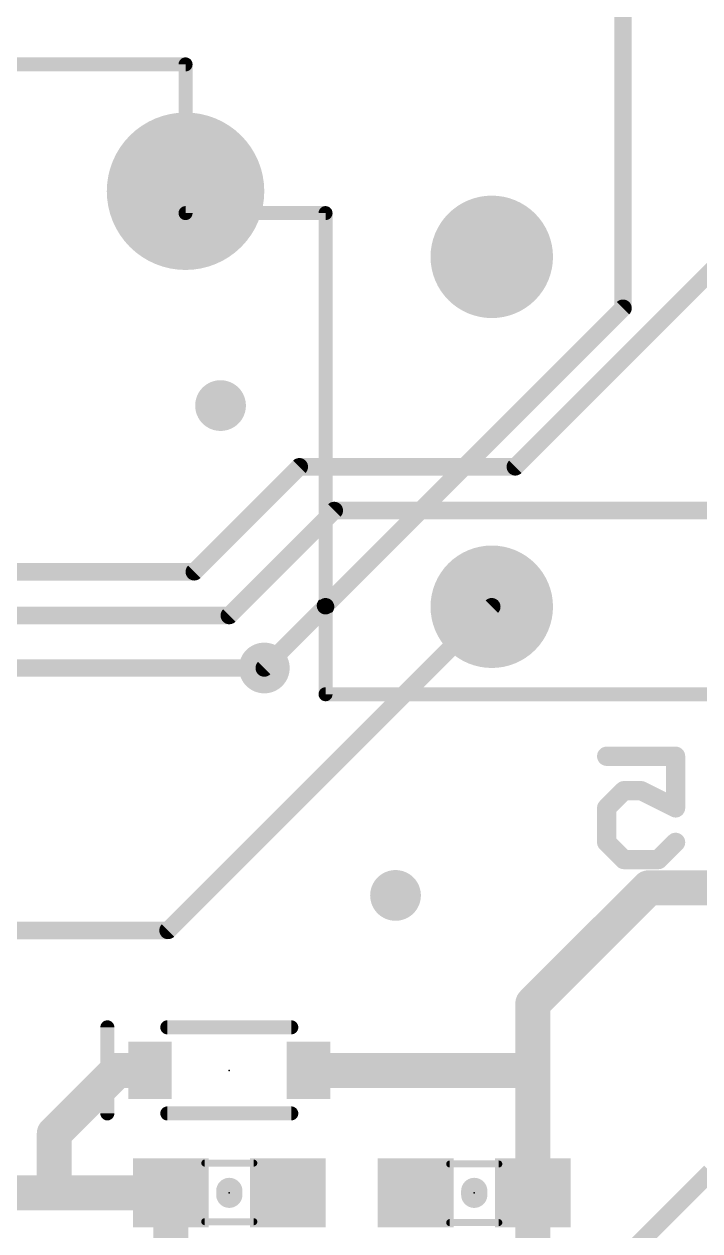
# Model space of a CAD drawing. Extents: x -12 to 110, y -16 to 66.
# Drawn here: x 71.95 to 81.76, y 9.48 to 27 of the extents above; entities that cross this region are included whole.
import ezdxf

# ---------------------------------------------------------------- set-up
doc = ezdxf.new("R2010")
doc.units = 0
for name, color, linetype in [('1', 12, 'CONTINUOUS'), ('16', 132, 'CONTINUOUS'), ('17', 110, 'CONTINUOUS'), ('18', 110, 'CONTINUOUS'), ('21', 41, 'CONTINUOUS'), ('22', 40, 'CONTINUOUS'), ('23', 53, 'CONTINUOUS'), ('51', 53, 'CONTINUOUS')]:
    doc.layers.add(name, color=color, linetype=linetype)

# ---------------------------------------------------------------- blocks, each defined once
blk = doc.blocks.new('RECT')
blk.add_solid([(-0.5, -0.5), (0.5, -0.5), (-0.5, 0.5), (0.5, 0.5)])
blk = doc.blocks.new('ROUNDP')
at = {"const_width": 0.5}
blk.add_lwpolyline([(0, -0.25, 1), (0, 0.25, 1), (0, -0.25)], format="xyb", dxfattribs=at)
blk = doc.blocks.new('ROUNDV')
at = {"const_width": 0.5}
blk.add_lwpolyline([(0, -0.25, 1), (0, 0.25, 1), (0, -0.25)], format="xyb", dxfattribs=at)

msp = doc.modelspace()

# ---------------------------------------------------------------- linework, layer by layer
at = {"layer": '1'}
for points, const_width in [([(83.058, 24.5497), (79.0823, 20.574)], 0.254), ([(74.422, 19.05), (75.946, 20.574)], 0.254), ([(79.0823, 20.574), (75.946, 20.574)], 0.254), ([(74.93, 18.415), (76.454, 19.939)], 0.254), ([(76.454, 19.939), (83.693, 19.939)], 0.254), ([(74.422, 19.05), (61.2067, 19.05)], 0.254), ([(78.74, 18.542), (74.041, 13.843)], 0.254), ([(61.4307, 18.415), (74.93, 18.415)], 0.254), ([(75.438, 17.653), (61.6249, 17.653)], 0.254), ([(81.0171, 14.462), (79.336, 12.7809)], 0.508), ([(92.854, 14.462), (81.0171, 14.462)], 0.508), ([(74.041, 13.843), (65.786, 13.843)], 0.254), ([(79.336, 11.811), (79.336, 12.7809)], 0.508), ([(73.3058, 11.811), (72.39, 10.8952)], 0.508), ([(73.78, 11.811), (73.3058, 11.811)], 0.508), ([(76.08, 11.811), (79.336, 11.811)], 0.508), ([(79.336, 11.811), (79.336, 11.43)], 0.508), ([(79.336, 10.033), (79.336, 11.43)], 0.508), ([(72.39, 10.8952), (72.39, 10.033)], 0.508), ([(72.39, 10.033), (70.231, 10.033)], 0.508), ([(74.08, 10.033), (72.39, 10.033)], 0.508), ([(74.08, 7.808), (74.08, 10.033)], 0.508), ([(79.336, 10.033), (79.336, 7.808)], 0.508)]:
    msp.add_lwpolyline(points, dxfattribs=dict(at, const_width=const_width))
for points, const_width in [([(75.946, 20.6375, 1), (75.946, 20.5105)], 0.127), ([(75.9909, 20.5291, 1), (75.9011, 20.6189)], 0.127), ([(79.0374, 20.6189, 1), (79.1272, 20.5291)], 0.127), ([(79.0823, 20.5105, 1), (79.0823, 20.6375)], 0.127), ([(76.454, 20.0025, 1), (76.454, 19.8755)], 0.127), ([(76.4989, 19.8941, 1), (76.4091, 19.9839)], 0.127), ([(74.3771, 19.0949, 1), (74.4669, 19.0051)], 0.127), ([(74.422, 18.9865, 1), (74.422, 19.1135)], 0.127), ([(78.7849, 18.4971, 1), (78.6951, 18.5869)], 0.127), ([(74.8851, 18.4599, 1), (74.9749, 18.3701)], 0.127), ([(74.93, 18.3515, 1), (74.93, 18.4785)], 0.127), ([(75.438, 17.5895, 1), (75.438, 17.7165)], 0.127), ([(81.0171, 14.589, 1), (81.0171, 14.335)], 0.254), ([(81.1069, 14.3722, 1), (80.9273, 14.5518)], 0.254), ([(73.9961, 13.8879, 1), (74.0859, 13.7981)], 0.127), ([(74.041, 13.7795, 1), (74.041, 13.9065)], 0.127), ([(79.463, 12.7809, 1), (79.209, 12.7809)], 0.254), ([(79.2462, 12.8707, 1), (79.4258, 12.6911)], 0.254), ([(73.3058, 11.938, 1), (73.3058, 11.684)], 0.254), ([(73.3956, 11.7212, 1), (73.216, 11.9008)], 0.254), ([(73.78, 11.684, 1), (73.78, 11.938)], 0.254), ([(76.08, 11.938, 1), (76.08, 11.684)], 0.254), ([(79.463, 11.811, 1), (79.209, 11.811)], 0.254), ([(79.209, 11.811, 1), (79.463, 11.811)], 0.254), ([(79.336, 11.684, 1), (79.336, 11.938)], 0.254), ([(79.463, 11.43, 1), (79.209, 11.43)], 0.254), ([(79.209, 11.43, 1), (79.463, 11.43)], 0.254), ([(72.517, 10.8952, 1), (72.263, 10.8952)], 0.254), ([(72.3002, 10.985, 1), (72.4798, 10.8054)], 0.254), ([(72.39, 10.16, 1), (72.39, 9.906)], 0.254), ([(72.39, 9.906, 1), (72.39, 10.16)], 0.254), ([(74.207, 10.033, 1), (73.953, 10.033)], 0.254), ([(74.08, 9.906, 1), (74.08, 10.16)], 0.254), ([(79.463, 10.033, 1), (79.209, 10.033)], 0.254), ([(72.263, 10.033, 1), (72.517, 10.033)], 0.254), ([(79.209, 10.033, 1), (79.463, 10.033)], 0.254)]:
    msp.add_lwpolyline(points, format="xyb", dxfattribs=dict(at, const_width=const_width))
at = {"layer": '16', "const_width": 0.254}
for points in [[(80.645, 34.29), (80.645, 22.8758)], [(80.645, 22.8758), (76.327, 18.5578)], [(76.327, 18.542), (75.438, 17.653)], [(76.327, 18.5578), (76.327, 18.542)], [(81.915, 10.3378), (74.7522, 3.175)]]:
    msp.add_lwpolyline(points, dxfattribs=at)
at = {"layer": '16', "const_width": 0.127}
for points in [[(80.6899, 22.8309, 1), (80.6001, 22.9207)], [(80.5815, 22.8758, 1), (80.7085, 22.8758)], [(76.3905, 18.5578, 1), (76.2635, 18.5578)], [(76.2821, 18.6027, 1), (76.3719, 18.5129)], [(76.2635, 18.542, 1), (76.3905, 18.542)], [(76.3719, 18.4971, 1), (76.2821, 18.5869)], [(75.3931, 17.6979, 1), (75.4829, 17.6081)]]:
    msp.add_lwpolyline(points, format="xyb", dxfattribs=at)
at = {"layer": '21'}
for points, const_width in [([(73.16, 12.436), (73.16, 11.186)], 0.2032), ([(74.03, 12.436), (75.83, 12.436)], 0.2032), ([(74.03, 11.186), (75.83, 11.186)], 0.2032), ([(74.93, 10.0609), (74.93, 10.0051)], 0.381), ([(78.486, 10.0051), (78.486, 10.0609)], 0.381)]:
    msp.add_lwpolyline(points, dxfattribs=dict(at, const_width=const_width))
for points, const_width in [([(73.2108, 12.436, 1), (73.1092, 12.436)], 0.1016), ([(74.03, 12.4868, 1), (74.03, 12.3852)], 0.1016), ([(75.83, 12.3852, 1), (75.83, 12.4868)], 0.1016), ([(73.1092, 11.186, 1), (73.2108, 11.186)], 0.1016), ([(74.03, 11.2368, 1), (74.03, 11.1352)], 0.1016), ([(75.83, 11.1352, 1), (75.83, 11.2368)], 0.1016), ([(75.0252, 10.0609, 1), (74.8348, 10.0609)], 0.1905), ([(78.5812, 10.0609, 1), (78.3908, 10.0609)], 0.1905), ([(74.8348, 10.0051, 1), (75.0252, 10.0051)], 0.1905), ([(78.3908, 10.0051, 1), (78.5812, 10.0051)], 0.1905)]:
    msp.add_lwpolyline(points, format="xyb", dxfattribs=dict(at, const_width=const_width))
at = {"layer": '22'}
for points, const_width in [([(74.295, 26.416), (70.739, 26.416)], 0.2032), ([(74.295, 26.416), (74.295, 24.257)], 0.2032), ([(76.327, 24.257), (74.295, 24.257)], 0.2032), ([(76.327, 17.272), (76.327, 24.257)], 0.2032), ([(87.503, 17.272), (76.327, 17.272)], 0.2032), ([(80.4082, 16.3716), (81.4081, 16.3716)], 0.2794), ([(81.4081, 16.3716), (81.4081, 15.6216)], 0.2794), ([(80.6582, 15.8716), (80.4082, 15.6216)], 0.2794), ([(80.9082, 15.8716), (80.6582, 15.8716)], 0.2794), ([(81.4081, 15.6216), (80.9082, 15.8716)], 0.2794), ([(80.4082, 15.6216), (80.4082, 15.1217)], 0.2794), ([(80.4082, 15.1217), (80.6582, 14.8717)], 0.2794), ([(81.1582, 14.8717), (81.4081, 15.1217)], 0.2794), ([(80.6582, 14.8717), (81.1582, 14.8717)], 0.2794)]:
    msp.add_lwpolyline(points, dxfattribs=dict(at, const_width=const_width))
for points, const_width in [([(74.3458, 26.416, 1), (74.2442, 26.416)], 0.1016), ([(74.295, 26.3652, 1), (74.295, 26.4668)], 0.1016), ([(74.295, 24.3078, 1), (74.295, 24.2062)], 0.1016), ([(76.3778, 24.257, 1), (76.2762, 24.257)], 0.1016), ([(76.327, 24.2062, 1), (76.327, 24.3078)], 0.1016), ([(74.2442, 24.257, 1), (74.3458, 24.257)], 0.1016), ([(76.327, 17.3228, 1), (76.327, 17.2212)], 0.1016), ([(76.2762, 17.272, 1), (76.3778, 17.272)], 0.1016), ([(80.4082, 16.4414, 1), (80.4082, 16.3017)], 0.1397), ([(81.478, 16.3716, 1), (81.3383, 16.3716)], 0.1397), ([(81.4081, 16.3017, 1), (81.4081, 16.4414)], 0.1397), ([(80.6582, 15.9415, 1), (80.6582, 15.8018)], 0.1397), ([(80.7076, 15.8222, 1), (80.6088, 15.921)], 0.1397), ([(80.9394, 15.9341, 1), (80.8769, 15.8091)], 0.1397), ([(80.9082, 15.8018, 1), (80.9082, 15.9415)], 0.1397), ([(80.4781, 15.6216, 1), (80.3384, 15.6216)], 0.1397), ([(80.3588, 15.671, 1), (80.4576, 15.5722)], 0.1397), ([(81.3383, 15.6216, 1), (81.478, 15.6216)], 0.1397), ([(81.3769, 15.5592, 1), (81.4394, 15.6841)], 0.1397), ([(80.4576, 15.1711, 1), (80.3588, 15.0723)], 0.1397), ([(81.4575, 15.0723, 1), (81.3588, 15.1711)], 0.1397), ([(80.3384, 15.1217, 1), (80.4781, 15.1217)], 0.1397), ([(80.6582, 14.9416, 1), (80.6582, 14.8018)], 0.1397), ([(80.6088, 14.8223, 1), (80.7076, 14.9211)], 0.1397), ([(81.1088, 14.9211, 1), (81.2076, 14.8223)], 0.1397), ([(81.1582, 14.8018, 1), (81.1582, 14.9416)], 0.1397)]:
    msp.add_lwpolyline(points, format="xyb", dxfattribs=dict(at, const_width=const_width))
at = {"layer": '23'}
for p in [(74.93, 11.811), (74.93, 10.033), (78.486, 10.033)]:
    msp.add_point(p, dxfattribs=at)
at = {"layer": '51', "const_width": 0.1016}
for points in [[(74.574, 10.465), (75.286, 10.465)], [(78.842, 10.452), (78.13, 10.452)], [(74.574, 9.614), (75.286, 9.614)], [(78.842, 9.601), (78.13, 9.601)]]:
    msp.add_lwpolyline(points, dxfattribs=at)
at = {"layer": '51', "const_width": 0.0508}
for points in [[(74.574, 10.4904, 1), (74.574, 10.4396)], [(75.286, 10.4396, 1), (75.286, 10.4904)], [(78.13, 10.4774, 1), (78.13, 10.4266)], [(78.842, 10.4266, 1), (78.842, 10.4774)], [(74.574, 9.6394, 1), (74.574, 9.5886)], [(75.286, 9.5886, 1), (75.286, 9.6394)], [(78.13, 9.6264, 1), (78.13, 9.5756)], [(78.842, 9.5756, 1), (78.842, 9.6264)]]:
    msp.add_lwpolyline(points, format="xyb", dxfattribs=at)

# ---------------------------------------------------------------- block references
at = {"layer": '1', "xscale": 0.63, "yscale": 0.83}
for p in [(73.78, 11.811), (76.08, 11.811)]:
    msp.add_blockref('RECT', p, dxfattribs=at)
at = {"layer": '1', "xscale": 1.1}
for p in [(74.08, 10.033), (75.78, 10.033)]:
    msp.add_blockref('RECT', p, dxfattribs=at)
at = {"layer": '1', "xscale": 1.1, "rotation": 180}
for p in [(77.636, 10.033), (79.336, 10.033)]:
    msp.add_blockref('RECT', p, dxfattribs=at)
at = {"layer": '17'}
for p, xscale, yscale in [((74.295, 24.5745), 2.286, 2.286), ((74.295, 24.5745), 2.286, 2.286), ((78.74, 23.622), 1.778, 1.778), ((78.74, 23.622), 1.778, 1.778), ((78.74, 18.542), 1.778, 1.778), ((78.74, 18.542), 1.778, 1.778)]:
    msp.add_blockref('ROUNDP', p, dxfattribs=dict(at, xscale=xscale, yscale=yscale))
at = {"layer": '18', "xscale": 0.7366, "yscale": 0.7366}
for p in [(74.803, 21.463), (74.803, 21.463), (75.438, 17.653), (75.438, 17.653), (77.343, 14.351), (77.343, 14.351)]:
    msp.add_blockref('ROUNDV', p, dxfattribs=at)
at = {"layer": '51', "xscale": 0.5001, "yscale": 0.95}
for p in [(74.3419, 10.0381), (75.5102, 10.0381)]:
    msp.add_blockref('RECT', p, dxfattribs=at)
at = {"layer": '51', "xscale": 0.5001, "yscale": 0.95, "rotation": 180}
for p in [(77.9057, 10.0279), (79.0742, 10.0279)]:
    msp.add_blockref('RECT', p, dxfattribs=at)

doc.saveas('drawing.dxf')
